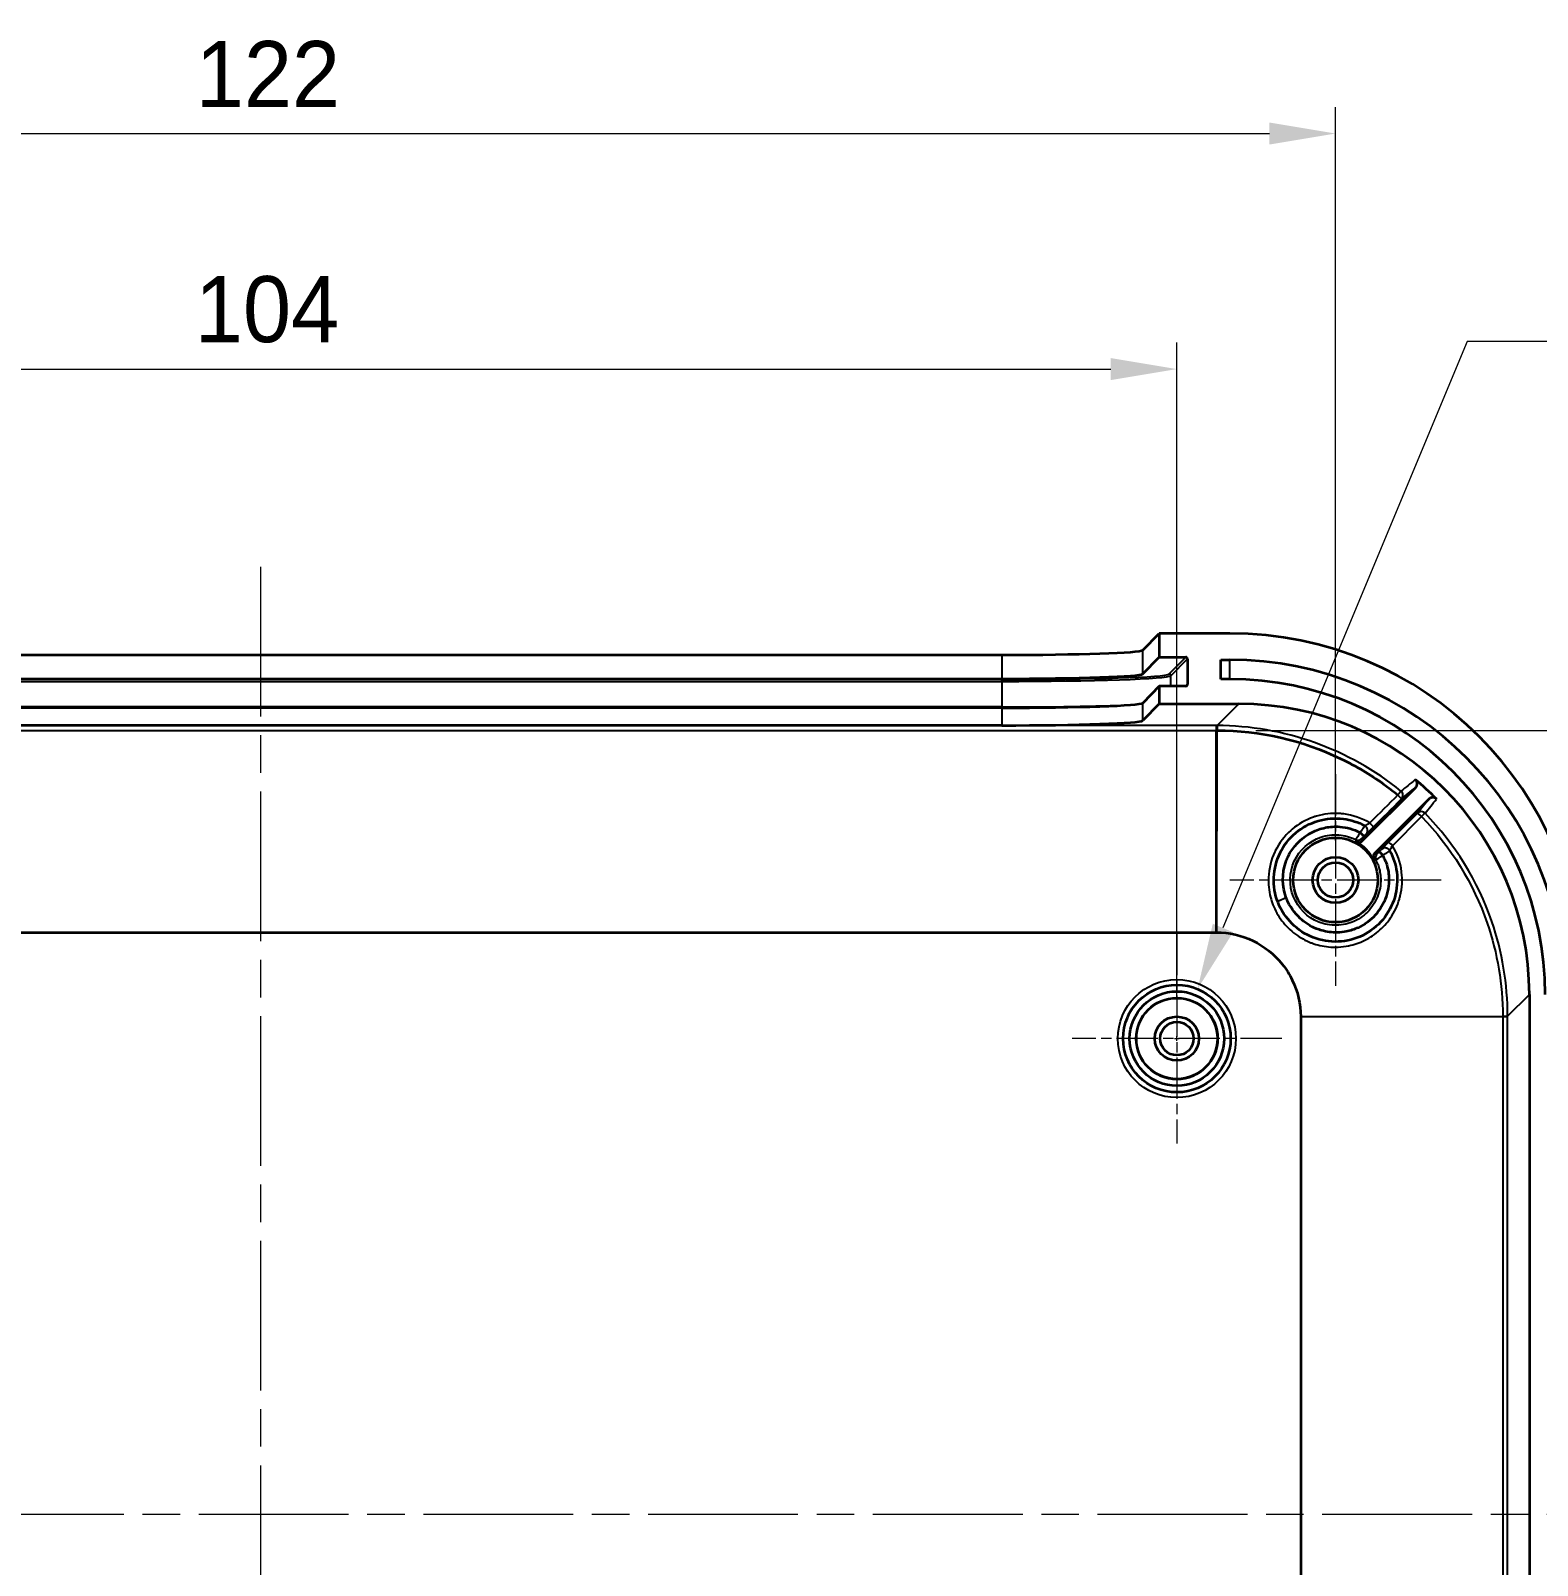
# Model space of a CAD drawing. Header units: millimetres. Extents: x 22 to 3190, y 12 to 574.
# Drawn here: x 1824.3 to 1909.7, y 393.8 to 480.9 of the extents above; entities that cross this region are included whole.
import ezdxf

# ---------------------------------------------------------------- set-up
doc = ezdxf.new("R2010")
doc.units = ezdxf.units.MM
doc.header["$LTSCALE"] = 1.5
doc.linetypes.add('CHAIN', pattern=[0.3543, 0.2362, -0.0295, 0.0591, -0.0295])
doc.layers.get('Defpoints').update_dxf_attribs({"lineweight": 25})
doc.layers.add('Center Mark (ISO)', color=7, linetype='Continuous', lineweight=18, true_color=0x80ffff)
doc.layers.add('Centerline (ISO)', color=7, linetype='Continuous', lineweight=18, true_color=0x80ffff)
for name, color, linetype, lineweight in [('Dimension (ISO)', 7, 'Continuous', 18), ('Visible (ISO)', 7, 'Continuous', 35), ('Visible Narrow (ISO)', 7, 'Continuous', 25)]:
    doc.layers.add(name, color=color, linetype=linetype, lineweight=lineweight)
doc.styles.add('Note Text (TK)', font='')
doc.styles.get('Note Text (TK)').set_extended_font_data('MS PGothic')
doc.dimstyles.new('Default - Method 1b (TK)', dxfattribs={"dimscale": 1.5, "dimtxt": 2.5, "dimasz": 2.5, "dimexe": 1, "dimexo": 1.5, "dimgap": 1, "dimtad": 1, "dimtoh": 1, "dimrnd": 1e-08, "dimdsep": 46, "dimtxsty": 'Note Text (TK)', "dimcen": 0.09, "dimdle": 5, "dimclrd": 100, "dimclre": 100, "dimclrt": 7, "dimadec": 1, "dimazin": 1, "dimtfac": 1, "dimtmove": 0, "dimatfit": 3, "dimfxl": 1, "dimtolj": 1, "dimlwd": -1, "dimlwe": -1, "dimarcsym": 0})

# ---------------------------------------------------------------- blocks, each defined once
blk = doc.blocks.new('*D49')
at = {"layer": 'Defpoints', "color": 0, "transparency": 16777216}
for p in [(1889.288, 461.694), (1785.288, 423.694), (1889.288, 423.694)]:
    blk.add_point(p, dxfattribs=at)
at = {"layer": 'Dimension (ISO)', "color": 100, "transparency": 16777216}
for p, q in [((1785.288, 425.944), (1785.288, 463.194)), ((1889.288, 425.944), (1889.288, 463.194)), ((1789.038, 461.694), (1885.538, 461.694))]:
    blk.add_line(p, q, dxfattribs=at)
for points in [[(1789.038, 462.319), (1789.038, 461.069), (1785.288, 461.694)], [(1885.538, 462.319), (1885.538, 461.069), (1889.288, 461.694)]]:
    blk.add_solid(points, dxfattribs=at)
at = {"layer": 'Dimension (ISO)', "color": 7, "transparency": 16777216, "insert": (1833.57, 465.069), "char_height": 3.75, "attachment_point": 4, "style": 'Note Text (TK)'}
blk.add_mtext('\\A1;104', dxfattribs=at)
blk = doc.blocks.new('*D50')
at = {"layer": 'Defpoints', "color": 0, "transparency": 16777216}
for p in [(1898.288, 475.065), (1776.288, 432.694), (1898.288, 432.694)]:
    blk.add_point(p, dxfattribs=at)
at = {"layer": 'Dimension (ISO)', "color": 100, "transparency": 16777216}
for p, q in [((1776.288, 434.944), (1776.288, 476.565)), ((1898.288, 434.944), (1898.288, 476.565)), ((1780.038, 475.065), (1894.538, 475.065))]:
    blk.add_line(p, q, dxfattribs=at)
for points in [[(1780.038, 475.69), (1780.038, 474.44), (1776.288, 475.065)], [(1894.538, 475.69), (1894.538, 474.44), (1898.288, 475.065)]]:
    blk.add_solid(points, dxfattribs=at)
at = {"layer": 'Dimension (ISO)', "color": 7, "transparency": 16777216, "insert": (1833.623, 478.44), "char_height": 3.75, "attachment_point": 4, "style": 'Note Text (TK)'}
blk.add_mtext('\\A1;122', dxfattribs=at)
blk = doc.blocks.new('*D52')
at = {"layer": 'Defpoints', "color": 0, "transparency": 16777216}
for p in [(1891.524, 441.183), (1891.524, 352.204), (1942.439, 352.204)]:
    blk.add_point(p, dxfattribs=at)
at = {"layer": 'Dimension (ISO)', "color": 100, "transparency": 16777216}
for p, q in [((1893.774, 441.183), (1943.939, 441.183)), ((1942.439, 437.433), (1942.439, 355.954)), ((1893.774, 352.204), (1943.939, 352.204))]:
    blk.add_line(p, q, dxfattribs=at)
for points in [[(1941.814, 437.433), (1943.064, 437.433), (1942.439, 441.183)], [(1941.814, 355.954), (1943.064, 355.954), (1942.439, 352.204)]]:
    blk.add_solid(points, dxfattribs=at)
at = {"layer": 'Dimension (ISO)', "color": 7, "transparency": 16777216, "insert": (1938.467, 368.622), "char_height": 3.75, "attachment_point": 4, "rotation": 90, "style": 'Note Text (TK)'}
blk.add_mtext('\\A1; 有効寸法 / Max dim. 89', dxfattribs=at)
blk = doc.blocks.new('*D53')
at = {"layer": 'Defpoints', "color": 0, "transparency": 16777216}
for p in [(1890.461, 426.509), (1888.116, 420.878)]:
    blk.add_point(p, dxfattribs=at)
at = {"layer": 'Dimension (ISO)', "color": 100, "transparency": 16777216}
for p, q in [((1905.761, 463.253), (1891.902, 429.971)), ((1977.875, 463.253), (1905.761, 463.253)), ((1889.153, 423.694), (1889.423, 423.694)), ((1889.288, 423.559), (1889.288, 423.829))]:
    blk.add_line(p, q, dxfattribs=at)
blk.add_solid([(1891.325, 430.211), (1892.479, 429.731), (1890.461, 426.509)], dxfattribs=at)
at = {"layer": 'Dimension (ISO)', "color": 7, "transparency": 16777216, "insert": (1923.01, 467.288), "char_height": 3.75, "attachment_point": 4, "style": 'Note Text (TK)'}
blk.add_mtext('\\A1; 4-M2.3用基板取付ボス', dxfattribs=at)

msp = doc.modelspace()

# ---------------------------------------------------------------- linework, layer by layer
at = {"layer": 'Center Mark (ISO)', "linetype": 'CHAIN', "ltscale": 6.667144}
for p, q in [((1898.2882, 438.6937), (1898.2882, 426.6937)), ((1904.2882, 432.6937), (1892.2882, 432.6937))]:
    msp.add_line(p, q, dxfattribs=at)
at = {"layer": 'Center Mark (ISO)', "linetype": 'CHAIN', "ltscale": 6.611584}
for p, q in [((1889.2882, 429.6437), (1889.2882, 417.7437)), ((1895.2382, 423.6937), (1883.3382, 423.6937))]:
    msp.add_line(p, q, dxfattribs=at)
at = {"layer": 'Centerline (ISO)', "linetype": 'CHAIN', "ltscale": 23.990969}
for p, q in [((1837.2882, 450.4715), (1837.2882, 344.2668)), ((1757.2882, 396.6937), (1917.2882, 396.6937))]:
    msp.add_line(p, q, dxfattribs=at)
at = {"layer": 'Visible (ISO)'}
for p, q in [((1887.353, 445.7413), (1888.2882, 446.6937)), ((1892.3003, 446.6937), (1888.2882, 446.6937)), ((1888.2882, 446.6937), (1888.2882, 445.3429)), ((1795.2186, 445.4715), (1879.3577, 445.4715)), ((1887.353, 444.3905), (1888.2882, 445.3429)), ((1888.2882, 445.3429), (1889.7874, 445.3429)), ((1889.8874, 445.2428), (1889.8856, 443.792)), ((1891.7882, 444.0937), (1891.7882, 445.1937)), ((1891.7882, 445.1937), (1892.2882, 445.1937)), ((1795.2186, 444.1207), (1879.3577, 444.1207)), ((1888.2882, 443.6919), (1887.353, 442.7395)), ((1889.7854, 443.6919), (1888.2882, 443.6919)), ((1888.2882, 443.6919), (1888.2882, 442.6937)), ((1892.2882, 444.0937), (1891.7882, 444.0937)), ((1888.2882, 442.6937), (1887.353, 441.7413)), ((1888.2882, 442.6937), (1892.7982, 442.6937)), ((1879.3577, 442.4697), (1795.2186, 442.4697)), ((1879.3577, 441.4715), (1795.2186, 441.4715)), ((1899.7964, 434.9091), (1902.8376, 437.9503)), ((1903.5943, 437.2927), (1900.5035, 434.202)), ((1783.0527, 429.7191), (1891.5236, 429.7191)), ((1891.5236, 429.7191), (1891.5327, 429.7191)), ((1909.2882, 426.2038), (1909.2882, 367.1837)), ((1896.3135, 424.9383), (1896.3135, 424.9292)), ((1896.3135, 424.9292), (1896.3135, 368.4583))]:
    msp.add_line(p, q, dxfattribs=at)
for centre, radius in [((1898.2882, 432.6937), 2.4), ((1898.2882, 432.6937), 1.3), ((1898.2882, 432.6937), 1), ((1889.2882, 423.6937), 3.05), ((1889.2882, 423.6937), 2.68), ((1889.2882, 423.6937), 2.3), ((1889.2882, 423.6937), 1.25), ((1889.2882, 423.6937), 0.95)]:
    msp.add_circle(centre, radius, dxfattribs=at)
for centre, radius, start, end in [((1892.2882, 426.1937), 19, 0, 90), ((1892.2882, 426.1937), 17.9, 0, 90), ((1898.2882, 432.6937), 2.4518, 28.099301, 61.900699)]:
    msp.add_arc(centre, radius, start, end, dxfattribs=at)
for centre, major_axis, ratio, start_param, end_param in [((1892.276, 426.6815), (14.1594, 14.1594), 0.9987828, 5.4983961, 7.0679745), ((1879.3577, 445.7509), (-8, 0), 0.0349208, 1.5707963, 3.1073204), ((1889.7873, 445.2428), (0.0701, 0.0714), 0.9988047, 5.4880132, 7.0588096), ((1879.3577, 444.4), (8, 0), 0.0349208, 4.712389, 6.248913), ((1889.7856, 443.792), (-0.0701, -0.0714), 0.9988047, 0.7756243, 2.3464206), ((1879.3577, 442.749), (-8, 0), 0.0349208, 1.5707963, 3.1073204), ((1892.7781, 426.1837), (11.6815, 11.6815), 0.9987828, 5.4983961, 7.0679745), ((1879.3577, 441.7509), (8, 0), 0.0349208, 4.712389, 6.248913), ((1892.2717, 425.6773), (11.6815, 11.6815), 0.9987828, 6.2774557, 6.3763468), ((1898.3111, 432.7197), (2.2475, -2.0009), 0.9981073, 1.1262047, 1.2029187), ((1898.706, 432.8467), (0.8932, -2.6514), 0.9258023, 1.6063461, 1.651189)]:
    msp.add_ellipse(centre, major_axis=major_axis, ratio=ratio, start_param=start_param, end_param=end_param, dxfattribs=at)
for points, knots in [([(1891.5644, 441.183), (1893.9879, 441.183), (1896.4114, 440.6272), (1898.5943, 439.5772), (1899.4415, 439.1697), (1900.2527, 438.6877), (1901.0173, 438.1405), (1901.2936, 437.9427), (1901.5634, 437.7357), (1901.8265, 437.5205)], [-2.544143, -2.544143, -2.544143, -2.544143, -1.8181008, -1.8181008, -1.8181008, -1.5362909, -1.5362909, -1.5362909, -1.434445, -1.434445, -1.434445, -1.434445]), ([(1902.8376, 437.9503), (1902.854, 437.9666), (1902.8683, 437.985), (1902.8925, 438.0245), (1902.9023, 438.0456), (1902.9214, 438.1025), (1902.9269, 438.1395), (1902.9236, 438.2131), (1902.9147, 438.2495), (1902.8905, 438.3044), (1902.8788, 438.3246), (1902.851, 438.3617), (1902.835, 438.3787), (1902.8172, 438.3935)], [-0.049888008, -0.049888008, -0.049888008, -0.049888008, -0.042948097, -0.042948097, -0.036008682, -0.036008682, -0.024958318, -0.024958318, -0.013910212, -0.013910212, -0.00695471, -0.00695471, 0, 0, 0, 0]), ([(1904.0199, 437.2918), (1904.0052, 437.3066), (1903.9889, 437.3198), (1903.954, 437.3426), (1903.9353, 437.3522), (1903.8814, 437.3733), (1903.8445, 437.3806), (1903.7704, 437.3808), (1903.7333, 437.3736), (1903.6793, 437.3528), (1903.6605, 437.3433), (1903.6254, 437.3206), (1903.609, 437.3075), (1903.5943, 437.2927)], [-0.047283753, -0.047283753, -0.047283753, -0.047283753, -0.041027353, -0.041027353, -0.034769812, -0.034769812, -0.023655693, -0.023655693, -0.012536836, -0.012536836, -0.006268454, -0.006268454, 0, 0, 0, 0]), ([(1901.3663, 434.3595), (1901.57, 433.9825), (1901.8553, 433.0998), (1901.7438, 431.6787), (1901.0438, 430.3756), (1899.8789, 429.462), (1898.4488, 429.0976), (1896.493, 429.4096), (1895.0058, 430.8938), (1894.6929, 432.8491), (1895.0536, 434.2789), (1895.9656, 435.4458), (1897.2681, 436.148), (1898.691, 436.2615), (1899.5756, 435.9763), (1899.9539, 435.7718)], [1.3060616, 1.3060616, 1.3060616, 1.3060616, 1.4456725, 1.6032889, 1.7609054, 1.9185218, 2.0761383, 2.2337547, 2.5489876, 2.7066041, 2.8642205, 3.0218369, 3.1794534, 3.3370698, 3.4771629, 3.4771629, 3.4771629, 3.4771629]), ([(1895.4979, 431.6748), (1895.2527, 432.3254), (1895.2458, 433.0577), (1895.4708, 433.7119), (1895.5018, 433.8022), (1895.5371, 433.891), (1895.5767, 433.9779), (1895.6805, 434.2059), (1895.8143, 434.4206), (1895.9727, 434.6146), (1896.3258, 435.0472), (1896.8019, 435.3815), (1897.33, 435.5632), (1897.4562, 435.6066), (1897.5854, 435.6414), (1897.7165, 435.6675), (1897.9831, 435.7206), (1898.2579, 435.737), (1898.5301, 435.7163), (1898.9318, 435.6859), (1899.3278, 435.5749), (1899.6861, 435.3904)], [0, 0, 0, 0, 0.24349268, 0.24349268, 0.24349268, 0.27710043, 0.27710043, 0.27710043, 0.36523902, 0.36523902, 0.36523902, 0.56175423, 0.56175423, 0.56175423, 0.60873171, 0.60873171, 0.60873171, 0.70430141, 0.70430141, 0.70430141, 0.8453296, 0.8453296, 0.8453296, 0.8453296]), ([(1899.443, 434.8566), (1899.4774, 434.8382), (1899.5152, 434.8269), (1899.5541, 434.823), (1899.588, 434.8196), (1899.6221, 434.8217), (1899.6551, 434.8297), (1899.66, 434.8309), (1899.6648, 434.8322), (1899.6696, 434.8336), (1899.6934, 434.8407), (1899.7162, 434.8507), (1899.7376, 434.8634), (1899.759, 434.8762), (1899.7788, 434.8915), (1899.7964, 434.9091)], [0, 0, 0, 0, 0.011719325, 0.011719325, 0.011719325, 0.021942892, 0.021942892, 0.021942892, 0.023438457, 0.023438457, 0.023438457, 0.030902685, 0.030902685, 0.030902685, 0.038366937, 0.038366937, 0.038366937, 0.038366937]), ([(1899.6961, 435.383), (1899.6947, 435.3845), (1899.6931, 435.3859), (1899.6898, 435.3883), (1899.688, 435.3894), (1899.6862, 435.3904)], [0.0000008746, 0.0000008746, 0.0000008746, 0.0000008746, 0.0006286281, 0.0006286281, 0.001253835, 0.001253835, 0.001253835, 0.001253835]), ([(1899.899, 435.1749), (1899.8991, 435.1754), (1899.8943, 435.1809), (1899.8851, 435.1908), (1899.8753, 435.2012), (1899.8608, 435.2163), (1899.8419, 435.2356), (1899.8232, 435.2549), (1899.8006, 435.2779), (1899.7756, 435.3032), (1899.7506, 435.3285), (1899.7237, 435.3555), (1899.6962, 435.383)], [-0.000225711, -0.000225711, -0.000225711, -0.000225711, 0.010949837, 0.010949837, 0.010949837, 0.022720688, 0.022720688, 0.022720688, 0.034437301, 0.034437301, 0.034437301, 0.046125298, 0.046125298, 0.046125298, 0.046125298]), ([(1900.5035, 434.202), (1900.4759, 434.1743), (1900.454, 434.1415), (1900.4388, 434.1055), (1900.4327, 434.0909), (1900.4278, 434.076), (1900.4241, 434.0607), (1900.4187, 434.0382), (1900.416, 434.0151), (1900.4159, 433.9918), (1900.4158, 433.967), (1900.4187, 433.9422), (1900.4246, 433.918), (1900.4305, 433.8938), (1900.4393, 433.8705), (1900.451, 433.8485)], [0, 0, 0, 0, 0.011719319, 0.011719319, 0.011719319, 0.01645319, 0.01645319, 0.01645319, 0.023438445, 0.023438445, 0.023438445, 0.030902681, 0.030902681, 0.030902681, 0.038366936, 0.038366936, 0.038366936, 0.038366936]), ([(1900.7691, 434.3042), (1900.7696, 434.3044), (1900.7748, 434.2998), (1900.7843, 434.291), (1900.7945, 434.2815), (1900.8095, 434.2671), (1900.8287, 434.2485), (1900.8478, 434.2299), (1900.8707, 434.2074), (1900.8959, 434.1825), (1900.921, 434.1577), (1900.9481, 434.1308), (1900.9756, 434.1033)], [-0.046047423, -0.046047423, -0.046047423, -0.046047423, -0.035137519, -0.035137519, -0.035137519, -0.023378636, -0.023378636, -0.023378636, -0.011675212, -0.011675212, -0.011675212, -0.000000833, -0.000000833, -0.000000833, -0.000000833]), ([(1900.9829, 434.0933), (1900.982, 434.0951), (1900.9809, 434.0969), (1900.9784, 434.1002), (1900.977, 434.1018), (1900.9755, 434.1033)], [0, 0, 0, 0, 0.0006264234, 0.0006264234, 0.0012553716, 0.0012553716, 0.0012553716, 0.0012553716]), ([(1901.1273, 433.7673), (1901.2264, 433.5024), (1901.288, 433.2236), (1901.3094, 432.9431), (1901.3403, 432.538), (1901.2885, 432.128), (1901.1578, 431.7443), (1901.0269, 431.36), (1900.8167, 431.0028), (1900.5454, 430.702), (1900.2746, 430.4016), (1899.9426, 430.1572), (1899.5739, 429.9881), (1899.3581, 429.8892), (1899.13, 429.8164), (1898.8968, 429.7712), (1898.7322, 429.7392), (1898.5651, 429.721), (1898.3977, 429.7168), (1898.097, 429.7093), (1897.795, 429.747), (1897.5048, 429.8296), (1897.4036, 429.8584), (1897.3038, 429.8925), (1897.206, 429.9319), (1896.8673, 430.0685), (1896.553, 430.2696), (1896.2843, 430.5176), (1895.9544, 430.8221), (1895.6896, 431.1977), (1895.522, 431.613), (1895.5138, 431.6335), (1895.5057, 431.6541), (1895.4979, 431.6748)], [1.1042137, 1.1042137, 1.1042137, 1.1042137, 1.2028896, 1.2028896, 1.2028896, 1.345346, 1.345346, 1.345346, 1.4880582, 1.4880582, 1.4880582, 1.63055, 1.63055, 1.63055, 1.7139507, 1.7139507, 1.7139507, 1.7728314, 1.7728314, 1.7728314, 1.8785395, 1.8785395, 1.8785395, 1.9154003, 1.9154003, 1.9154003, 2.0431283, 2.0431283, 2.0431283, 2.1999695, 2.1999695, 2.1999695, 2.2077171, 2.2077171, 2.2077171, 2.2077171]), ([(1891.5327, 429.7191), (1892.25, 429.7177), (1893.6801, 429.3888), (1895.1084, 428.2479), (1896.0646, 426.7271), (1896.3122, 425.6556), (1896.3135, 424.9383)], [-0.7828903, -0.7828903, -0.7828903, -0.7828903, -0.3355244, 0.1118415, 0.3355244, 0.7828903, 0.7828903, 0.7828903, 0.7828903])]:
    msp.add_open_spline(points, degree=3, knots=knots, dxfattribs=at)
at = {"layer": 'Visible Narrow (ISO)'}
for p, q in [((1879.3577, 445.4715), (1879.3577, 444.1207)), ((1887.353, 444.3905), (1887.353, 445.7413)), ((1889.7874, 445.3429), (1888.8503, 444.3884)), ((1888.9502, 444.2884), (1889.8874, 445.2428)), ((1892.2882, 444.0937), (1892.2882, 445.1937)), ((1888.9502, 443.6919), (1888.9502, 444.2884)), ((1879.3559, 444.0682), (1795.2204, 444.0682)), ((1795.2204, 443.9648), (1879.3559, 443.9648)), ((1879.3559, 443.9648), (1879.3559, 444.0682)), ((1879.3559, 443.9648), (1879.3559, 442.5157)), ((1889.8856, 443.792), (1889.7874, 443.6919)), ((1879.3559, 442.5157), (1795.2204, 442.5157)), ((1879.3559, 442.5157), (1879.3559, 442.4697)), ((1887.353, 441.7413), (1887.353, 442.7395)), ((1892.7982, 442.6937), (1891.5644, 441.4599)), ((1879.3577, 442.4697), (1879.3577, 441.4715)), ((1891.5236, 441.4599), (1783.0527, 441.4599)), ((1783.0527, 441.183), (1891.5236, 441.183)), ((1891.5236, 441.4599), (1891.5236, 441.183)), ((1891.5545, 441.4599), (1891.5236, 441.4599)), ((1891.5236, 441.183), (1891.5545, 441.183)), ((1891.5236, 429.7191), (1891.5236, 441.183)), ((1891.5545, 441.183), (1891.5327, 429.7191)), ((1891.5644, 441.4599), (1891.5545, 441.4599)), ((1891.5545, 441.183), (1891.5644, 441.183)), ((1902.9435, 436.4877), (1901.2958, 434.8387)), ((1901.5243, 434.6426), (1903.1707, 436.2903)), ((1900.0221, 435.2966), (1900.0233, 435.2959)), ((1900.8904, 434.4288), (1900.891, 434.4276)), ((1908.0543, 424.9699), (1909.2882, 426.2038)), ((1896.3135, 424.9383), (1907.7774, 424.9601)), ((1907.7774, 424.9292), (1896.3135, 424.9292)), ((1907.7774, 424.9699), (1907.7774, 424.9601)), ((1907.7774, 424.9601), (1907.7774, 424.9292)), ((1908.0543, 424.9292), (1907.7774, 424.9292)), ((1907.7774, 424.9292), (1907.7774, 368.4583)), ((1908.0543, 424.9601), (1908.0543, 424.9699)), ((1908.0543, 424.9292), (1908.0543, 424.9601)), ((1908.0543, 368.4583), (1908.0543, 424.9292))]:
    msp.add_line(p, q, dxfattribs=at)
for radius in [3.35, 2.3282]:
    msp.add_circle((1889.2882, 423.6937), radius, dxfattribs=at)
for centre, major_axis, ratio, start_param, end_param in [((1879.3559, 444.3998), (9.5, 0), 0.0348995, 4.712389, 6.2489339), ((1879.3559, 444.2998), (9.6, 0), 0.0348995, 4.712389, 6.2489339), ((1888.8503, 444.2885), (-0.0714, 0.0701), 0.9988047, 3.9172169, 5.4880132), ((1879.3559, 442.8507), (-9.6, 0), 0.0348995, 1.5707963, 2.4281859), ((1891.5545, 441.1601), (0, 0.3), 0.0000649, 0.0349066, 1.4942757), ((1891.5644, 441.1601), (0, 0.3), 0.0000182, 0.0349068, 1.4942759), ((1901.8137, 437.5048), (0.1899, 0.2323), 0.00001, 0.0490985, 1.4944037), ((1901.8137, 437.5048), (0.212, -0.2122), 0.0759351, 0.0052511, 1.5779127), ((1901.8137, 437.5048), (0.1888, -0.2331), 0.9987431, 0.1046556, 1.77512), ((1903.1556, 436.2756), (-0.2333, 0.1886), 0.9987659, 4.5945626, 6.1775652), ((1903.1556, 436.2756), (-0.2122, 0.212), 0.0763096, 4.71143, 6.277934), ((1903.1556, 436.2756), (0.2148, 0.2095), 0.00001, 4.7887816, 6.2340601), ((1899.8112, 435.508), (0.2121, 0.2121), 0.9999875, 4.712389, 6.5719691), ((1899.8099, 435.5087), (0.1881, 0.2337), 0.9999861, 0, 0.1763181), ((1899.8099, 435.5087), (0.2121, 0.2121), 0.9999875, 4.712389, 6.0459635), ((1900.2205, 435.9129), (0.212, -0.2122), 0.0758034, 0.0052511, 1.5796785), ((1899.5624, 435.2612), (-0.2121, -0.2121), 0.9999934, 0.3247314, 1.5707963), ((1901.5079, 434.6266), (-0.2122, 0.212), 0.0763073, 4.7112406, 6.277934), ((1900.8557, 433.968), (-0.2121, -0.2121), 0.9999934, 4.712389, 5.9584433), ((1898.2939, 432.7017), (1.913, -1.7066), 0.9973078, 1.1261462, 1.188268), ((1901.1025, 434.2167), (0.2637, 0.143), 0.9999851, 0, 1.8594179), ((1901.1032, 434.2155), (0.2121, 0.2121), 0.9999875, 0.2393648, 1.5707963), ((1901.1032, 434.2155), (0.234, 0.1877), 0.999986, 6.1085901, 6.2831853), ((1898.6233, 432.803), (0.7457, -2.2683), 0.9271837, 1.6132886, 1.6581521), ((1895.4786, 431.6419), (-0.4683, -0.1753), 0.0481446, 4.6530609, 6.2831853), ((1907.7545, 424.9699), (0.3, 0), 0.0000182, 4.7889095, 6.2482785), ((1907.7545, 424.9601), (0.3, 0), 0.0000649, 4.7889096, 6.2482787)]:
    msp.add_ellipse(centre, major_axis=major_axis, ratio=ratio, start_param=start_param, end_param=end_param, dxfattribs=at)
for points in [[(1902.0034, 437.7368), (1899.0864, 440.1216), (1895.3318, 441.4598), (1891.5644, 441.4599)], [(1902.8172, 438.3935), (1902.546, 438.1747), (1902.2747, 437.9558), (1902.0034, 437.7368)], [(1901.8265, 437.5205), (1901.297, 436.992), (1900.7659, 436.4614), (1900.2347, 435.9308)], [(1900.4326, 435.7008), (1900.9637, 436.2314), (1901.4948, 436.7621), (1902.0258, 437.2927)], [(1902.0258, 437.2927), (1902.2965, 437.512), (1902.5671, 437.7312), (1902.8376, 437.9503)], [(1903.5943, 437.2927), (1903.3774, 437.0245), (1903.1605, 436.7562), (1902.9435, 436.4877)], [(1903.3701, 436.4848), (1903.5868, 436.7539), (1903.8034, 437.0229), (1904.0199, 437.2918)], [(1899.429, 434.9925), (1899.4341, 434.9474), (1899.4387, 434.9021), (1899.443, 434.8566)], [(1899.7964, 434.9091), (1899.7894, 434.956), (1899.7821, 435.0027), (1899.7745, 435.0491)], [(1900.451, 433.8485), (1900.4965, 433.8443), (1900.5418, 433.8396), (1900.5869, 433.8346)], [(1900.6435, 434.1801), (1900.5972, 434.1877), (1900.5505, 434.195), (1900.5035, 434.202)]]:
    msp.add_open_spline(points, degree=3, dxfattribs=at)
for points, knots in [([(1900.2347, 435.9308), (1899.7853, 436.2014), (1899.2791, 436.377), (1898.6753, 436.454), (1898.5914, 436.4618), (1898.0679, 436.493), (1897.624, 436.4425), (1897.1479, 436.3016), (1897.0939, 436.2843), (1896.5986, 436.1131), (1896.1855, 435.878), (1895.8037, 435.5552), (1895.779, 435.5338), (1895.3877, 435.1852), (1895.0851, 434.7865), (1894.8616, 434.3309), (1894.8546, 434.3162), (1894.6315, 433.846), (1894.5084, 433.347), (1894.4673, 432.4671), (1894.5057, 432.088), (1894.6368, 431.5771), (1894.6827, 431.4334), (1894.801, 431.1291), (1894.8765, 430.9698), (1895.1338, 430.5129), (1895.3477, 430.2338), (1895.7292, 429.8534), (1895.874, 429.7287), (1896.2933, 429.4184), (1896.586, 429.2567), (1896.9094, 429.1316), (1896.9238, 429.1262), (1897.2444, 429.0068), (1897.5654, 428.9325), (1898.0717, 428.8828), (1898.2542, 428.8781), (1898.6371, 428.8956), (1898.8374, 428.9208), (1899.3502, 429.0266), (1899.6576, 429.1317), (1900.1014, 429.3504), (1900.2508, 429.4373), (1900.685, 429.7305), (1900.9493, 429.9676), (1901.2575, 430.3334), (1901.3343, 430.4345), (1901.6299, 430.867), (1901.8027, 431.23), (1901.9334, 431.6738), (1901.9502, 431.7372), (1902.0703, 432.2405), (1902.0962, 432.6988), (1902.0402, 433.1541), (1902.0393, 433.1608), (1901.9716, 433.6876), (1901.7954, 434.1935), (1901.5244, 434.6426)], [-3.4946863, -3.4946863, -3.4946863, -3.4946863, -3.3370631, -3.3370631, -3.3117325, -3.3117325, -3.1794299, -3.1794299, -3.1623909, -3.1623909, -3.0218306, -3.0218306, -3.0119966, -3.0119966, -2.8641839, -2.8641839, -2.8592946, -2.8592946, -2.707615, -2.707615, -2.5942029, -2.5942029, -2.5489016, -2.5489016, -2.4959734, -2.4959734, -2.3910243, -2.3910243, -2.3335698, -2.3335698, -2.233828, -2.233828, -2.2291988, -2.2291988, -2.130865, -2.130865, -2.076101, -2.076101, -2.0155232, -2.0155232, -1.9185548, -1.9185548, -1.8666872, -1.8666872, -1.7609118, -1.7609118, -1.722746, -1.722746, -1.6033141, -1.6033141, -1.5835886, -1.5835886, -1.4477088, -1.4477088, -1.4456777, -1.4456777, -1.2880561, -1.2880561, -1.2880561, -1.2880561]), ([(1908.0543, 424.9699), (1908.0543, 426.7907), (1907.7501, 428.6117), (1907.1583, 430.3334), (1906.3692, 432.629), (1905.0652, 434.7469), (1903.3701, 436.4848)], [0, 0, 0, 0, 0.5363082, 0.5363082, 0.5363082, 1.2513859, 1.2513859, 1.2513859, 1.2513859]), ([(1899.9526, 435.7726), (1899.9523, 435.7716), (1899.9428, 435.7578), (1899.9258, 435.7335), (1899.913, 435.7154), (1899.896, 435.6913), (1899.8757, 435.6624), (1899.8258, 435.5916), (1899.7565, 435.4926), (1899.6862, 435.3904)], [-0.030367405, -0.030367405, -0.030367405, -0.030367405, -0.021886503, -0.021886503, -0.021886503, -0.015545633, -0.015545633, -0.015545633, 0, 0, 0, 0]), ([(1900.2347, 435.9308), (1900.1652, 435.8867), (1900.095, 435.8453), (1900.0423, 435.8162), (1900.0198, 435.8038), (1900.0005, 435.7937), (1899.9858, 435.7863), (1899.9663, 435.7765), (1899.955, 435.7713), (1899.9539, 435.7718)], [0, 0, 0, 0, 0.045685572, 0.045685572, 0.045685572, 0.065265102, 0.065265102, 0.065265102, 0.091371143, 0.091371143, 0.091371143, 0.091371143]), ([(1900.0233, 435.2959), (1900.0237, 435.2957), (1900.0496, 435.3204), (1900.1762, 435.4452), (1900.3252, 435.5934), (1900.4326, 435.7008)], [-0.091371143, -0.091371143, -0.091371143, -0.091371143, -0.065265102, -0.045685572, 0, 0, 0, 0]), ([(1903.172, 436.2916), (1904.8386, 434.5828), (1907.0811, 430.9384), (1907.7774, 426.7602), (1907.7774, 424.9699)], [-1.2513855, -1.2513855, -1.2513855, -1.2513855, -0.5363082, 0, 0, 0, 0]), ([(1900.6929, 433.5901), (1900.7772, 433.364), (1900.9045, 432.7865), (1900.7846, 431.8399), (1900.2448, 430.9237), (1899.3912, 430.2959), (1898.358, 430.0563), (1896.9593, 430.2979), (1895.6276, 431.6303), (1895.6806, 433.8901), (1897.0768, 435.1473), (1898.4658, 435.3204), (1899.1326, 435.1394), (1899.429, 434.9925)], [-1.9057767, -1.9057767, -1.9057767, -1.9057767, -1.8194993, -1.695755, -1.5720107, -1.4482664, -1.3245221, -1.2007778, -0.9532891, -0.7058005, -0.4583119, -0.3345676, -0.2167225, -0.2167225, -0.2167225, -0.2167225]), ([(1899.6962, 435.383), (1899.6263, 435.2819), (1899.5587, 435.1822), (1899.5095, 435.1096), (1899.4605, 435.0372), (1899.4305, 434.993), (1899.429, 434.9925)], [-0.030762268, -0.030762268, -0.030762268, -0.030762268, -0.015392748, -0.015392748, -0.015392748, -0.000070549, -0.000070549, -0.000070549, -0.000070549]), ([(1899.7745, 435.0491), (1899.7745, 435.0494), (1899.8038, 435.0794), (1899.8678, 435.1438), (1899.899, 435.1749)], [0, 0, 0, 0, 0.015392748, 0.028747051, 0.028747051, 0.028747051, 0.028747051]), ([(1899.899, 435.1749), (1899.9297, 435.2056), (1899.9733, 435.249), (1900.0132, 435.2883), (1900.0219, 435.2967), (1900.0221, 435.2966)], [0.002101645, 0.002101645, 0.002101645, 0.002101645, 0.015320552, 0.021886503, 0.030641105, 0.030641105, 0.030641105, 0.030641105]), ([(1901.2958, 434.8387), (1901.1883, 434.7311), (1901.0249, 434.5669), (1900.9084, 434.4485), (1900.8902, 434.4292), (1900.8904, 434.4288)], [-0.091534037, -0.091534037, -0.091534037, -0.091534037, -0.045767019, -0.019614437, 0, 0, 0, 0]), ([(1901.3663, 434.3595), (1901.3658, 434.3605), (1901.3717, 434.3761), (1901.4151, 434.4623), (1901.4801, 434.573), (1901.5244, 434.6426)], [0, 0, 0, 0, 0.019614437, 0.045767019, 0.091534037, 0.091534037, 0.091534037, 0.091534037]), ([(1900.5869, 433.8346), (1900.5868, 433.8364), (1900.6295, 433.8661), (1900.7001, 433.9145), (1900.7726, 433.964), (1900.8733, 434.0327), (1900.9755, 434.1033)], [-0.030778565, -0.030778565, -0.030778565, -0.030778565, -0.015620697, -0.015620697, -0.015620697, -0.000082137, -0.000082137, -0.000082137, -0.000082137]), ([(1900.7691, 434.3042), (1900.738, 434.2732), (1900.6738, 434.2092), (1900.6439, 434.18), (1900.6435, 434.1801)], [0.002098029, 0.002098029, 0.002098029, 0.002098029, 0.015419619, 0.030778565, 0.030778565, 0.030778565, 0.030778565]), ([(1900.891, 434.4276), (1900.8911, 434.4275), (1900.8827, 434.4187), (1900.8433, 434.3787), (1900.7998, 434.335), (1900.7691, 434.3042)], [0, 0, 0, 0, 0.008773729, 0.015354026, 0.028604131, 0.028604131, 0.028604131, 0.028604131]), ([(1900.9829, 434.0933), (1901.0839, 434.1626), (1901.1818, 434.2308), (1901.2528, 434.2803), (1901.2832, 434.3014), (1901.3085, 434.3191), (1901.3274, 434.3321), (1901.3518, 434.3489), (1901.3658, 434.3581), (1901.367, 434.3582)], [-0.030708053, -0.030708053, -0.030708053, -0.030708053, -0.015354026, -0.015354026, -0.015354026, -0.008773729, -0.008773729, -0.008773729, -0.000280727, -0.000280727, -0.000280727, -0.000280727])]:
    msp.add_open_spline(points, degree=3, knots=knots, dxfattribs=at)

# ---------------------------------------------------------------- dimensions: what is measured, and where the dimension line sits
at = {"layer": 'Dimension (ISO)', "color": 100, "true_color": 0x00ff3f}
for base, p1, p2, picture, middle in [((1898.2882, 475.0646), (1776.2882, 432.6937), (1898.2882, 432.6937), '*D50', (1837.2882, 475.0646)), ((1889.2882, 461.6937), (1785.2882, 423.6937), (1889.2882, 423.6937), '*D49', (1837.2882, 461.6937))]:
    dim = msp.add_linear_dim(base=base, p1=p1, p2=p2, angle=180, dimstyle='Default - Method 1b (TK)', override={"dimtoh": 0, "dimdec": 2, "dimtp": 0, "dimtm": 0, "dimtdec": 2, "dimtofl": 0, "dimatfit": 1}, dxfattribs=at)
    dim.commit()
    dim.dimension.update_dxf_attribs({"geometry": picture, "text_midpoint": middle, "dimtype": 160})
dim = msp.add_diameter_dim_2p(p1=(1888.1157, 420.8781), p2=(1890.4606, 426.5094), text=' 4-M2.3用基板取付ボス', dimstyle='Default - Method 1b (TK)', override={"dimtih": 1, "dimdec": 2, "dimlfac": 1, "dimtp": 0, "dimtm": 0, "dimtdec": 2, "dimtofl": 0}, dxfattribs=at)
dim.commit()
dim.dimension.update_dxf_attribs({"geometry": '*D53', "text_midpoint": (1950.4421, 463.2528), "dimtype": 163})
dim = msp.add_linear_dim(base=(1942.4389, 352.2044), p1=(1891.5236, 441.183), p2=(1891.5236, 352.2044), angle=90, text=' 有効寸法 / Max dim. 89', dimstyle='Default - Method 1b (TK)', override={"dimtoh": 0, "dimdec": 2, "dimtp": 0, "dimtm": 0, "dimtdec": 2, "dimtofl": 0, "dimatfit": 1}, dxfattribs=at)
dim.commit()
dim.dimension.update_dxf_attribs({"geometry": '*D52', "text_midpoint": (1942.4389, 396.6937), "dimtype": 160})

doc.saveas('drawing.dxf')
